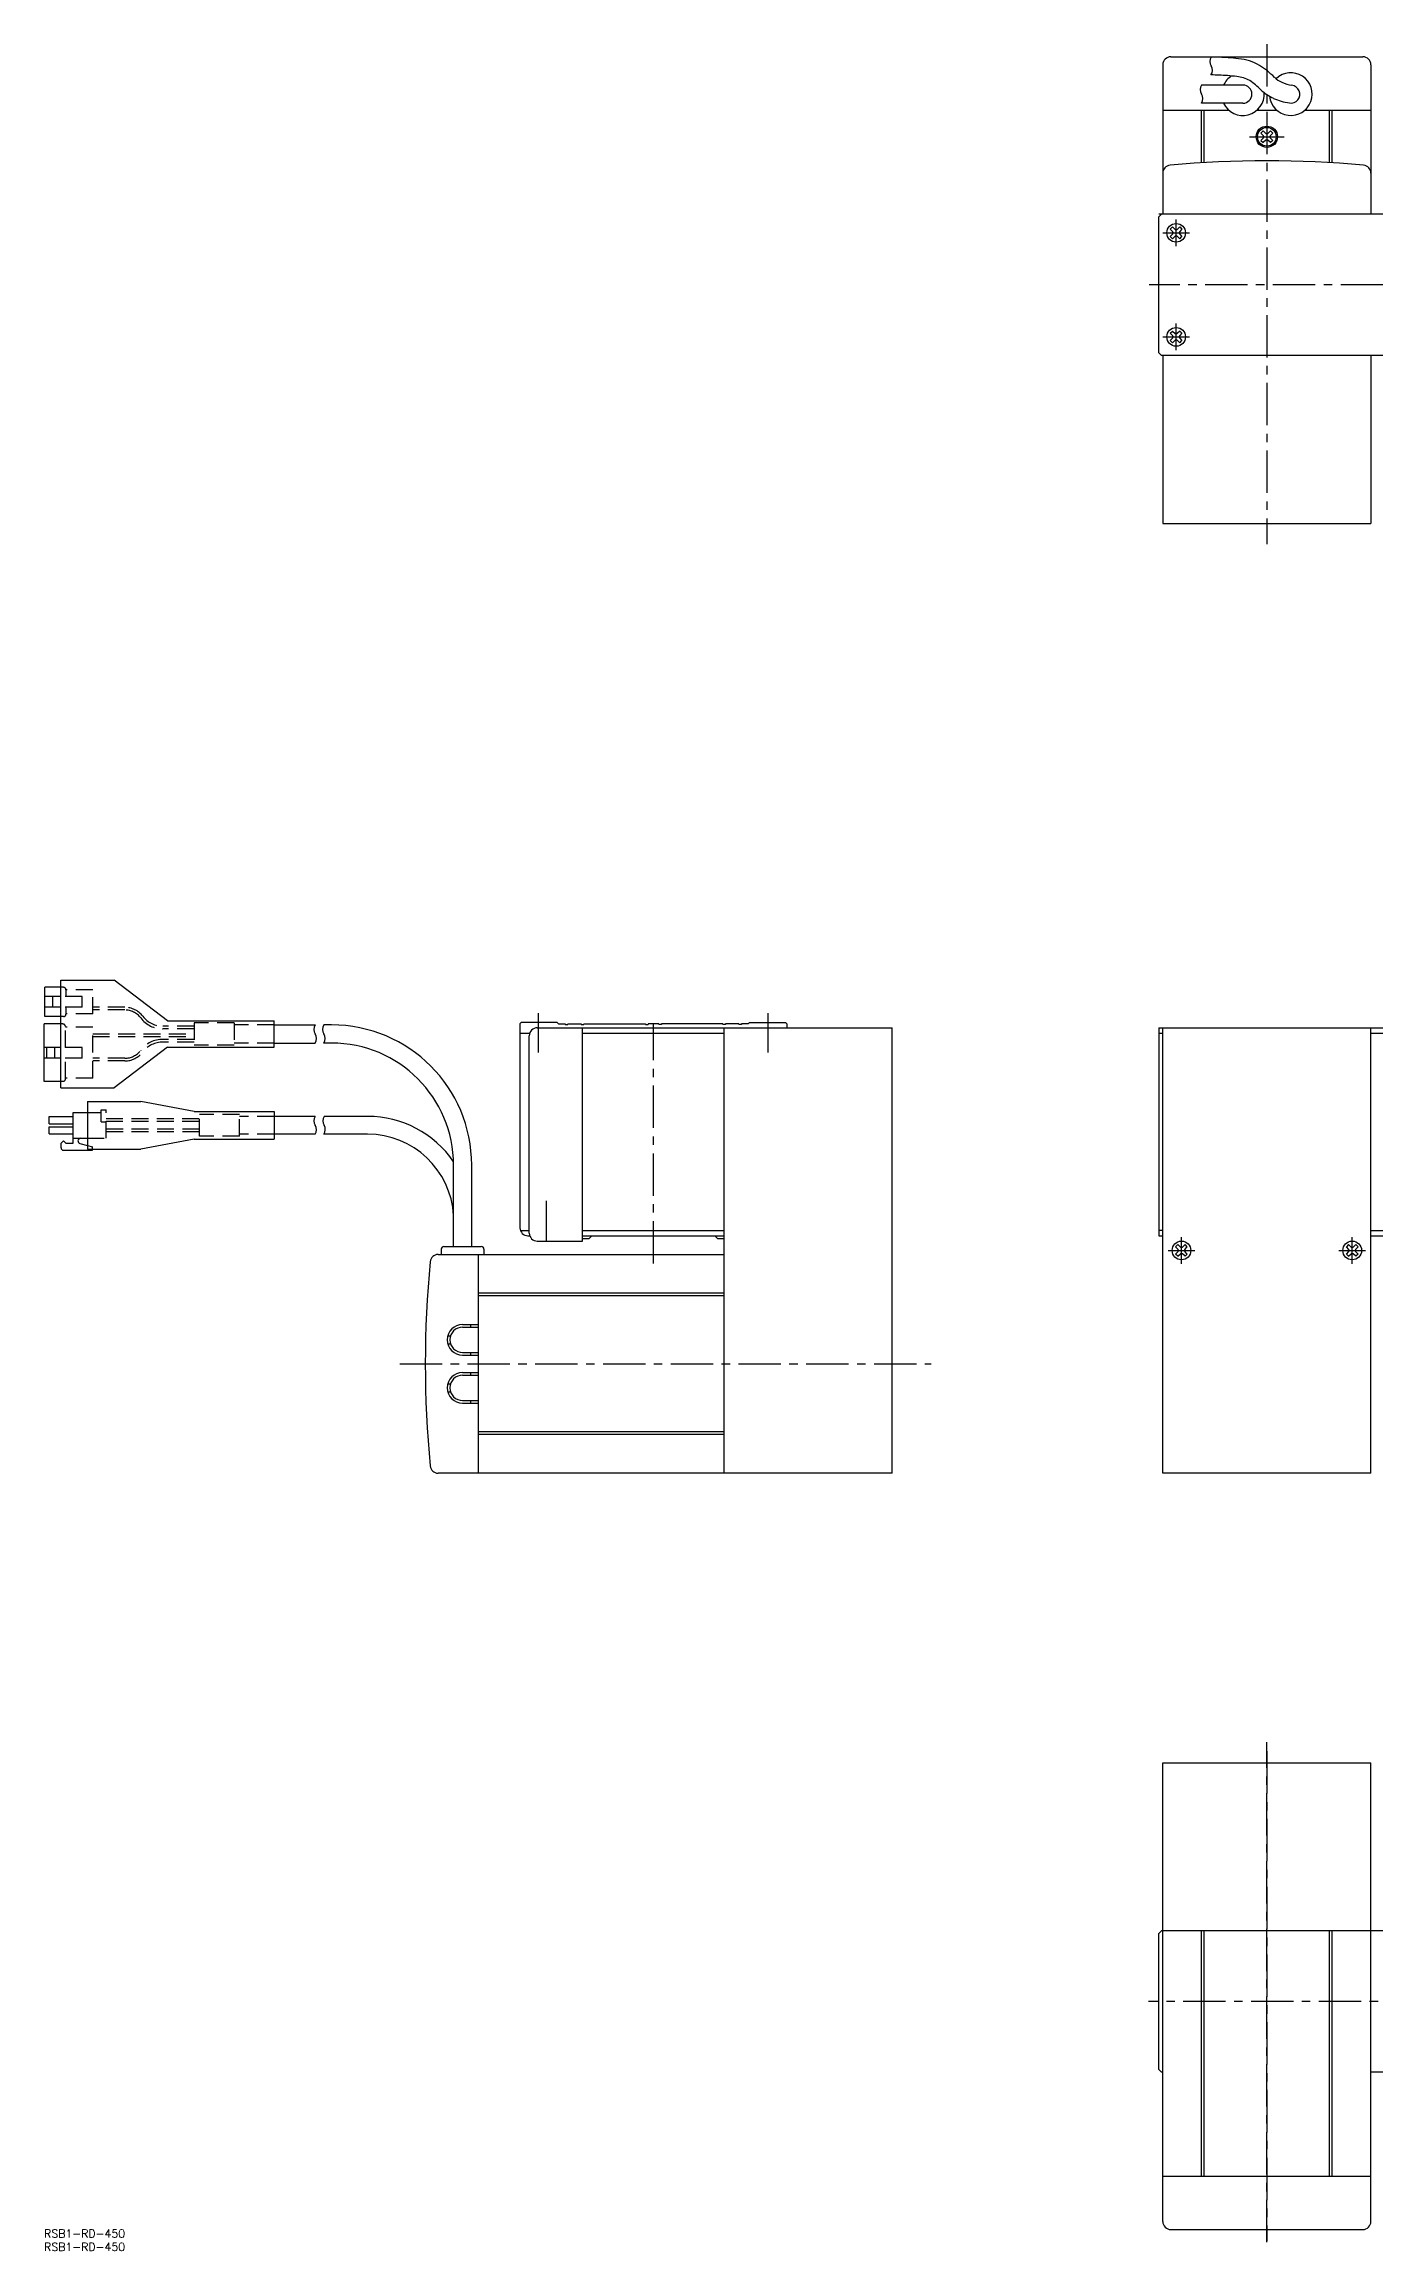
# Model space of a CAD drawing. Extents: x 0 to 1380, y -8 to 819.
# Drawn here: x 0 to 499, y -8 to 819 of the extents above; entities that cross this region are included whole.
import ezdxf

# ---------------------------------------------------------------- set-up
doc = ezdxf.new("R2010")
doc.units = 0
doc.header["$LTSCALE"] = 0.5
doc.linetypes.add('CENTER', pattern=[50.8, 31.75, -6.35, 6.35, -6.35])
doc.linetypes.add('DASHED', pattern=[19.05, 12.7, -6.35])
for name, color, linetype in [('MSM_CENTER', 1, 'CENTER'), ('MSM_CONTINUOUS', 7, 'CONTINUOUS'), ('MSM_DASHED', 4, 'DASHED'), ('MSM_NARROW', 5, 'CONTINUOUS'), ('MSM_PART_NUMBER', 7, 'CONTINUOUS')]:
    doc.layers.add(name, color=color, linetype=linetype)
doc.styles.get("Standard").update_dxf_attribs({"font": 'txt.shx', "height": 3, "bigfont": 'bigfont.shx'})

# ---------------------------------------------------------------- blocks, each defined once
blk = doc.blocks.new('*U1')
at = {"layer": 'MSM_PART_NUMBER'}
blk.add_text('RSB1-RD-450', height=3, dxfattribs=at).set_placement((0, -3))
blk = doc.blocks.new('*U2')
at = {"layer": 'MSM_PART_NUMBER'}
blk.add_text('RSB1-RD-450', height=3, dxfattribs=at).set_placement((0, -8))

msp = doc.modelspace()

# ---------------------------------------------------------------- linework, layer by layer
at = {"layer": 'MSM_CENTER'}
for p, q in [((458.39, 819.28), (458.39, 631.83)), ((451.85, 784.54), (464.93, 784.54)), ((424.39, 743.54), (424.39, 753.54)), ((419.39, 748.54), (429.39, 748.54)), ((1187.74, 729.04), (414.3, 729.04)), ((424.39, 704.54), (424.39, 714.54)), ((419.39, 709.54), (429.39, 709.54)), ((185.39, 441.29), (185.39, 456.03)), ((271.39, 441.29), (271.39, 456.03)), ((228.39, 362.16), (228.39, 452.04)), ((188.39, 370.22), (188.39, 385.61)), ((421.39, 367.04), (431.39, 367.04)), ((426.39, 362.04), (426.39, 372.04)), ((485.39, 367.04), (495.39, 367.04)), ((490.39, 362.04), (490.39, 372.04)), ((133.32, 324.54), (332.58, 324.54)), ((458.39, -4.74), (458.39, 182.71)), ((458.39, 179.31), (458.39, -4.31)), ((1179.54, 85.5), (414.05, 85.5))]:
    msp.add_line(p, q, dxfattribs=at)
at = {"layer": 'MSM_CONTINUOUS'}
for p, q in [((419.39, 811.54), (419.39, 755.54)), ((422.39, 814.54), (494.39, 814.54)), ((497.39, 811.54), (497.39, 755.54)), ((449.39, 803.94), (433.89, 803.94)), ((419.39, 794.54), (444.09, 794.54)), ((449.39, 797.14), (433.89, 797.14)), ((433.89, 774.79), (433.89, 794.54)), ((434.89, 774.85), (434.89, 794.54)), ((443.64, 794.98), (443.64, 794.54)), ((454.68, 794.54), (462.09, 794.54)), ((455.14, 794.98), (455.14, 794.54)), ((461.64, 794.98), (461.64, 794.54)), ((472.68, 794.54), (497.39, 794.54)), ((473.14, 794.98), (473.14, 794.54)), ((481.89, 774.85), (481.89, 794.54)), ((482.89, 774.79), (482.89, 794.54)), ((457.06, 786.73), (456.19, 785.87)), ((457.97, 785.82), (457.06, 786.73)), ((459.72, 786.73), (458.81, 785.82)), ((459.72, 786.73), (460.58, 785.87)), ((457.1, 784.96), (456.19, 785.87)), ((457.1, 784.12), (456.19, 783.21)), ((456.19, 783.21), (457.06, 782.35)), ((457.97, 783.26), (457.06, 782.35)), ((459.72, 782.35), (458.81, 783.26)), ((460.58, 785.87), (459.67, 784.96)), ((460.58, 783.21), (459.67, 784.12)), ((460.58, 783.21), (459.72, 782.35)), ((510.89, 755.54), (417.89, 755.54)), ((417.89, 754.54), (418.89, 755.54)), ((417.89, 703.54), (417.89, 754.54)), ((422.19, 749.87), (423.06, 750.73)), ((422.19, 749.87), (423.1, 748.96)), ((423.1, 748.12), (422.19, 747.21)), ((422.19, 747.21), (423.06, 746.35)), ((423.06, 750.73), (423.97, 749.82)), ((423.97, 747.26), (423.06, 746.35)), ((425.72, 750.73), (424.81, 749.82)), ((424.81, 747.26), (425.72, 746.35)), ((426.58, 749.87), (425.67, 748.96)), ((425.67, 748.12), (426.58, 747.21)), ((425.72, 750.73), (426.58, 749.87)), ((425.72, 746.35), (426.58, 747.21)), ((422.19, 710.87), (423.06, 711.73)), ((423.06, 711.73), (423.97, 710.82)), ((425.72, 711.73), (424.81, 710.82)), ((425.72, 711.73), (426.58, 710.87)), ((417.89, 703.54), (418.89, 702.54)), ((422.19, 710.87), (423.1, 709.96)), ((423.1, 709.12), (422.19, 708.21)), ((422.19, 708.21), (423.06, 707.35)), ((423.97, 708.26), (423.06, 707.35)), ((424.81, 708.26), (425.72, 707.35)), ((426.58, 710.87), (425.67, 709.96)), ((425.67, 709.12), (426.58, 708.21)), ((425.72, 707.35), (426.58, 708.21)), ((510.89, 702.54), (418.89, 702.54)), ((419.39, 702.54), (419.39, 639.54)), ((497.39, 702.54), (497.39, 639.54)), ((419.39, 639.54), (497.39, 639.54)), ((0.2, 454.69), (0.2, 465.69)), ((6.2, 465.69), (0.2, 465.69)), ((6.2, 468.39), (26.2, 468.39)), ((6.2, 427.99), (6.2, 468.39)), ((46.2, 453.14), (26.2, 468.39)), ((6.2, 462.19), (0.2, 462.19)), ((6.2, 458.19), (0.2, 458.19)), ((3.2, 458.19), (3.2, 462.19)), ((0, 430.44), (0, 451.94)), ((6.2, 451.94), (0, 451.94)), ((6.2, 454.69), (0.2, 454.69)), ((46.2, 453.14), (86.2, 453.14)), ((86.2, 443.24), (86.2, 453.14)), ((86.2, 451.59), (101.57, 451.59)), ((107.74, 451.59), (104.89, 451.59)), ((178.89, 452.54), (178.39, 452.04)), ((178.39, 452.04), (178.39, 375.54)), ((178.39, 448.54), (182.06, 448.54)), ((192.39, 452.54), (178.89, 452.54)), ((181.89, 373.54), (181.89, 447.54)), ((184.89, 450.54), (254.89, 450.54)), ((192.39, 452.54), (192.89, 452.04)), ((192.89, 452.04), (195.39, 452.04)), ((195.39, 452.04), (195.39, 451.74)), ((195.39, 451.74), (196.39, 451.74)), ((196.39, 452.04), (196.39, 451.74)), ((196.39, 452.04), (201.39, 452.04)), ((201.39, 452.04), (201.39, 451.74)), ((201.39, 451.74), (202.39, 451.74)), ((201.89, 450.54), (317.89, 450.54)), ((201.89, 370.54), (201.89, 450.54)), ((201.89, 448.54), (254.89, 448.54)), ((202.39, 452.04), (202.39, 451.74)), ((202.39, 452.04), (225.39, 452.04)), ((225.39, 452.04), (225.39, 451.74)), ((225.39, 451.74), (226.39, 451.74)), ((230.39, 452.04), (226.39, 452.04)), ((226.39, 452.04), (226.39, 451.74)), ((230.39, 452.04), (230.39, 451.74)), ((231.39, 451.74), (230.39, 451.74)), ((254.39, 452.04), (231.39, 452.04)), ((231.39, 452.04), (231.39, 451.74)), ((254.39, 452.04), (254.39, 451.74)), ((255.39, 451.74), (254.39, 451.74)), ((254.89, 283.54), (254.89, 450.54)), ((255.39, 452.04), (255.39, 451.74)), ((260.39, 452.04), (255.39, 452.04)), ((260.39, 452.04), (260.39, 451.74)), ((261.39, 451.74), (260.39, 451.74)), ((261.39, 452.04), (261.39, 451.74)), ((263.89, 452.04), (261.39, 452.04)), ((264.39, 452.54), (263.89, 452.04)), ((264.39, 452.54), (277.89, 452.54)), ((277.89, 452.54), (278.39, 452.04)), ((278.39, 452.04), (278.39, 450.54)), ((317.89, 283.54), (317.89, 450.54)), ((417.89, 450.54), (417.89, 372.54)), ((417.89, 450.54), (511.89, 450.54)), ((417.89, 448.54), (419.39, 448.54)), ((419.39, 283.54), (419.39, 450.54)), ((497.39, 283.54), (497.39, 450.54)), ((497.39, 448.54), (511.89, 448.54)), ((6.2, 443.19), (0, 443.19)), ((6.2, 439.19), (0, 439.19)), ((1, 439.19), (1, 443.19)), ((4, 439.19), (4, 443.19)), ((46.2, 443.24), (26.2, 427.99)), ((46.2, 443.24), (86.2, 443.24)), ((86.2, 444.79), (101.57, 444.79)), ((107.74, 444.79), (104.89, 444.79)), ((6.2, 430.44), (0, 430.44)), ((6.2, 427.99), (26.2, 427.99)), ((16.2, 422.92), (16.2, 405.02)), ((16.2, 422.92), (36.2, 422.92)), ((56.2, 419.17), (36.2, 422.92)), ((1.87, 417.2), (10.87, 417.2)), ((1.87, 414.5), (1.87, 417.2)), ((1.87, 414.5), (10.87, 414.5)), ((10.87, 407.3), (10.87, 418.82)), ((10.87, 418.82), (16.2, 418.82)), ((56.2, 419.17), (86.2, 419.17)), ((86.2, 419.17), (86.2, 408.77)), ((101.63, 417.32), (86.2, 417.32)), ((121.26, 417.32), (104.95, 417.32)), ((1.87, 410.72), (1.87, 413.42)), ((1.87, 413.42), (10.87, 413.42)), ((1.87, 410.72), (10.87, 410.72)), ((7.27, 408.2), (6.37, 407.3)), ((6.37, 405.5), (6.37, 407.3)), ((7.27, 408.2), (8.17, 407.3)), ((8.17, 407.3), (10.87, 407.3)), ((10.87, 409.1), (16.2, 409.1)), ((13.43, 407.11), (16.2, 406.4)), ((56.2, 408.77), (36.2, 405.02)), ((56.2, 408.77), (86.2, 408.77)), ((101.57, 410.62), (86.2, 410.62)), ((121.26, 410.62), (104.89, 410.62)), ((7.27, 404.6), (18.07, 404.6)), ((16.2, 405.02), (36.2, 405.02)), ((18.07, 404.6), (18.07, 405.02)), ((153.49, 368.54), (153.49, 399.04)), ((160.29, 368.54), (160.29, 399.04)), ((178.56, 374.54), (181.89, 374.54)), ((181.39, 372.54), (182.06, 372.54)), ((201.89, 374.54), (254.89, 374.54)), ((201.89, 372.54), (254.89, 372.54)), ((204.39, 371.54), (205.39, 372.54)), ((251.39, 372.54), (252.39, 371.54)), ((419.39, 374.54), (417.89, 374.54)), ((417.89, 372.54), (419.39, 372.54)), ((497.39, 374.54), (511.89, 374.54)), ((497.39, 372.54), (1177.89, 372.54)), ((147.71, 365.54), (254.89, 365.54)), ((148.89, 367.54), (148.89, 365.54)), ((149.89, 368.54), (163.89, 368.54)), ((162.89, 283.54), (162.89, 365.54)), ((164.89, 367.54), (164.89, 365.54)), ((184.89, 370.54), (201.89, 370.54)), ((201.89, 371.54), (204.39, 371.54)), ((252.39, 371.54), (254.89, 371.54)), ((425.06, 369.23), (424.19, 368.37)), ((425.1, 367.46), (424.19, 368.37)), ((424.19, 365.71), (425.1, 366.62)), ((425.06, 364.85), (424.19, 365.71)), ((425.97, 368.32), (425.06, 369.23)), ((425.06, 364.85), (425.97, 365.76)), ((426.81, 368.32), (427.72, 369.23)), ((427.72, 364.85), (426.81, 365.76)), ((427.67, 367.46), (428.58, 368.37)), ((428.58, 365.71), (427.67, 366.62)), ((428.58, 368.37), (427.72, 369.23)), ((428.58, 365.71), (427.72, 364.85)), ((489.06, 369.23), (488.19, 368.37)), ((489.1, 367.46), (488.19, 368.37)), ((488.19, 365.71), (489.1, 366.62)), ((489.06, 364.85), (488.19, 365.71)), ((489.97, 368.32), (489.06, 369.23)), ((489.06, 364.85), (489.97, 365.76)), ((490.81, 368.32), (491.72, 369.23)), ((491.72, 364.85), (490.81, 365.76)), ((491.67, 367.46), (492.58, 368.37)), ((492.58, 365.71), (491.67, 366.62)), ((492.58, 368.37), (491.72, 369.23)), ((492.58, 365.71), (491.72, 364.85)), ((254.89, 351.04), (162.89, 351.04)), ((254.89, 350.04), (162.89, 350.04)), ((156.89, 339.29), (162.89, 339.29)), ((159.89, 339.29), (159.89, 338.29)), ((151.34, 335.04), (152.38, 335.04)), ((151.34, 332.04), (152.38, 332.04)), ((156.89, 338.29), (162.89, 338.29)), ((156.89, 328.79), (162.89, 328.79)), ((156.89, 327.79), (162.89, 327.79)), ((159.89, 328.79), (159.89, 327.79)), ((151.34, 317.04), (152.38, 317.04)), ((156.89, 321.29), (162.89, 321.29)), ((156.89, 320.29), (162.89, 320.29)), ((159.89, 321.29), (159.89, 320.29)), ((151.34, 314.04), (152.38, 314.04)), ((156.89, 310.79), (162.89, 310.79)), ((156.89, 309.79), (162.89, 309.79)), ((159.89, 310.79), (159.89, 309.79)), ((254.89, 299.04), (162.89, 299.04)), ((254.89, 298.04), (162.89, 298.04)), ((317.89, 283.54), (147.71, 283.54)), ((497.39, 283.54), (419.39, 283.54)), ((419.39, 175), (497.39, 175)), ((419.39, 3), (419.39, 175)), ((497.39, 3), (497.39, 175)), ((418.89, 112), (417.89, 111)), ((417.89, 60), (417.89, 111)), ((510.89, 112), (418.89, 112)), ((433.89, 20), (433.89, 112)), ((434.89, 20), (434.89, 112)), ((481.89, 20), (481.89, 112)), ((482.89, 20), (482.89, 112)), ((418.89, 59), (417.89, 60)), ((419.39, 59), (418.89, 59)), ((510.89, 59), (497.39, 59)), ((419.39, 20), (497.39, 20)), ((422.39, 0), (494.39, 0))]:
    msp.add_line(p, q, dxfattribs=at)
for centre, radius in [((458.39, 784.54), 4), ((458.39, 784.54), 3.5), ((424.39, 748.54), 3.5), ((424.39, 709.54), 3.5), ((426.39, 367.04), 3.5), ((490.39, 367.04), 3.5)]:
    msp.add_circle(centre, radius, dxfattribs=at)
for centre, radius, start, end in [((422.39, 811.54), 3, 90, 180), ((436.06, 704.56), 109.88, 85.93077, 89.25457), ((440.94, 759.41), 54.83, 82.81023, 86.9459), ((445.62, 793.13), 20.79, 61.04037, 83.96476), ((438.36, 784.25), 32.14, 44.63341, 57.38739), ((494.39, 811.54), 3, 0, 90), ((436.18, 703.86), 103.87, 85.89365, 89.30745), ((449.39, 800.54), 8, 121.66418, 154.84934), ((441.03, 759.33), 48.2, 82.70514, 86.91966), ((445.8, 794.42), 12.79, 61.04037, 83.96476), ((449.39, 800.54), 3.4, 270, 90), ((435.77, 782.25), 28.45, 44.38189, 55.21809), ((467.39, 800.54), 8, 185.75369, 133.77716), ((469.53, 816.18), 12.5, 228.38673, 243.6117), ((469.95, 818.33), 14.62, 245.90531, 261.59922), ((467.39, 800.54), 3.35, 260.54744, 82.73839), ((449.39, 800.54), 8, 205.15066, 4.0514), ((469.6, 817.31), 20.3, 228.32377, 244.61553), ((470.12, 819.56), 22.57, 245.89059, 261.64303), ((456.68, 784.54), 0.593, 314.99648, 44.99545), ((458.39, 786.24), 0.593, 225.00865, 314.99955), ((458.39, 782.84), 0.593, 45.00096, 134.99535), ((460.09, 784.54), 0.593, 135.00885, 224.99484), ((422.39, 770.91), 3, 95.20273, 180), ((458.39, 375.54), 400, 84.79727, 95.20273), ((494.39, 770.91), 3, 0, 84.79727), ((422.68, 748.54), 0.593, 315.00875, 44.99932), ((424.39, 750.24), 0.593, 225.00885, 314.99484), ((424.39, 746.84), 0.593, 44.99625, 134.99555), ((426.09, 748.54), 0.593, 135.00096, 224.99535), ((422.68, 709.54), 0.593, 315.00875, 44.99932), ((424.39, 711.24), 0.593, 225.00885, 314.99484), ((424.39, 707.84), 0.593, 44.99625, 134.99555), ((426.09, 709.54), 0.593, 135.00096, 224.99535), ((107.74, 399.04), 52.55, 0, 90), ((184.89, 447.54), 3, 90, 180), ((107.74, 399.04), 45.75, 0, 90), ((121.26, 378.34), 38.98, 34.26928, 90), ((7.27, 405.5), 0.9, 180.00004, 270.00002), ((13.68, 408.09), 1.01, 90, 255.61858), ((121.26, 378.34), 32.28, 3.18943, 90), ((181.39, 375.54), 3, 180, 270), ((184.89, 373.54), 3, 180, 270), ((147.71, 362.54), 3, 90, 174.50736), ((149.89, 367.54), 1, 90, 180), ((163.89, 367.54), 1, 0, 90), ((424.68, 367.04), 0.593, 315.00096, 44.99535), ((426.39, 368.74), 0.593, 224.99625, 314.99555), ((426.39, 365.34), 0.593, 45.00885, 134.99484), ((428.09, 367.04), 0.593, 135.00875, 224.99932), ((488.68, 367.04), 0.593, 315.00096, 44.99535), ((490.39, 368.74), 0.593, 224.99625, 314.99555), ((490.39, 365.34), 0.593, 45.00885, 134.99484), ((492.09, 367.04), 0.593, 135.00875, 224.99932), ((542.89, 324.54), 400, 174.50736, 185.49264), ((156.89, 333.54), 5.75, 90, 270), ((156.89, 333.54), 4.75, 90, 270), ((156.89, 315.54), 5.75, 90, 270), ((156.89, 315.54), 4.75, 90, 270), ((147.71, 286.54), 3, 185.49264, 270), ((422.39, 3), 3, 180, 270), ((494.39, 3), 3, 270, 0)]:
    msp.add_arc(centre, radius, start, end, dxfattribs=at)
at = {"layer": 'MSM_DASHED'}
for p, q in [((7.2, 465.69), (6.2, 465.69)), ((8.2, 462.19), (8.2, 464.69)), ((18.2, 464.69), (8.2, 464.69)), ((18.2, 455.69), (18.2, 464.69)), ((14.2, 462.19), (6.2, 462.19)), ((14.2, 458.19), (6.2, 458.19)), ((8.2, 455.69), (8.2, 458.19)), ((18.2, 455.69), (8.2, 455.69)), ((14.2, 458.19), (14.2, 462.19)), ((30.23, 458.19), (18.2, 458.19)), ((30.23, 457.19), (18.2, 457.19)), ((7.2, 454.69), (6.2, 454.69)), ((7, 451.94), (6.2, 451.94)), ((8, 443.19), (8, 450.94)), ((18.2, 450.69), (8, 450.69)), ((18.2, 431.69), (18.2, 450.69)), ((18.2, 448.19), (56.2, 448.19)), ((18.2, 447.19), (56.2, 447.19)), ((56.2, 451.09), (44.55, 451.09)), ((56.2, 450.09), (44.55, 450.09)), ((71.2, 452.34), (56.2, 452.34)), ((56.2, 452.34), (56.2, 444.04)), ((71.2, 452.34), (71.2, 444.04)), ((86.2, 451.59), (71.2, 451.59)), ((14.2, 443.19), (6.2, 443.19)), ((14.2, 439.19), (6.2, 439.19)), ((8, 431.44), (8, 439.19)), ((14.2, 439.19), (14.2, 443.19)), ((30.23, 439.09), (18.2, 439.09)), ((56.2, 446.19), (44.55, 446.19)), ((56.2, 445.19), (44.55, 445.19)), ((71.2, 444.04), (56.2, 444.04)), ((86.2, 444.79), (71.2, 444.79)), ((7, 430.44), (6.2, 430.44)), ((18.2, 431.69), (8, 431.69)), ((30.23, 438.09), (18.2, 438.09)), ((16.2, 418.82), (21.4, 418.82)), ((21.4, 419.72), (23.2, 419.72)), ((21.4, 415.22), (21.4, 419.72)), ((21.4, 415.22), (23.2, 415.22)), ((23.2, 409.1), (23.2, 419.72)), ((23.2, 416.46), (58.2, 416.46)), ((23.2, 415.46), (58.2, 415.46)), ((73.2, 418.07), (58.2, 418.06)), ((58.2, 409.86), (58.2, 418.06)), ((73.2, 409.87), (73.2, 418.07)), ((86.2, 417.32), (73.2, 417.32)), ((16.2, 409.1), (23.2, 409.1)), ((16.2, 406.4), (18.07, 405.92)), ((18.07, 405.02), (18.07, 405.92)), ((58.2, 412.46), (23.2, 412.46)), ((58.2, 411.46), (23.2, 411.46)), ((73.2, 409.87), (58.2, 409.86)), ((86.2, 410.62), (73.2, 410.62))]:
    msp.add_line(p, q, dxfattribs=at)
for centre, radius, start, end in [((7.2, 464.69), 1, 359.99827, 89.99827), ((7.2, 455.69), 1, 269.99827, 359.99828), ((30.23, 449.69), 8.5, 37.2671, 89.99827), ((30.23, 449.69), 7.5, 37.2671, 89.99827), ((7, 450.94), 1, 359.99827, 89.99827), ((44.55, 460.59), 10.5, 217.2671, 269.99827), ((44.55, 460.59), 9.5, 217.2671, 269.99827), ((30.23, 446.59), 7.5, 269.99827, 322.72944), ((30.23, 446.59), 8.5, 269.99827, 322.72944), ((44.55, 435.69), 10.5, 89.99827, 142.72944), ((44.55, 435.69), 9.5, 89.99827, 142.72944), ((7, 431.44), 1, 269.99827, 359.99827)]:
    msp.add_arc(centre, radius, start, end, dxfattribs=at)
at = {"layer": 'MSM_NARROW'}
for centre, start, end in [((440.16, 812.77), 148.1925, 211.83288), ((434.83, 809.46), 326.27472, 31.83288), ((436.53, 802.24), 147.22092, 212.77908), ((431.25, 798.84), 327.22092, 32.77908), ((104.21, 449.89), 147.22092, 212.77908), ((98.93, 446.49), 327.22092, 32.77908), ((107.53, 449.89), 147.22092, 212.77908), ((102.25, 446.49), 327.22092, 32.77908), ((104.3, 415.67), 148.3093, 211.72252), ((98.96, 412.36), 326.16436, 31.72252), ((107.62, 415.67), 148.30931, 211.72252), ((102.28, 412.36), 326.16436, 31.72252)]:
    msp.add_arc(centre, 3.14, start, end, dxfattribs=at)

# ---------------------------------------------------------------- block references
at = {"layer": 'MSM_CONTINUOUS'}
for name in ['*U1', '*U2']:
    msp.add_blockref(name, (0, 0), dxfattribs=at)

doc.saveas('drawing.dxf')
